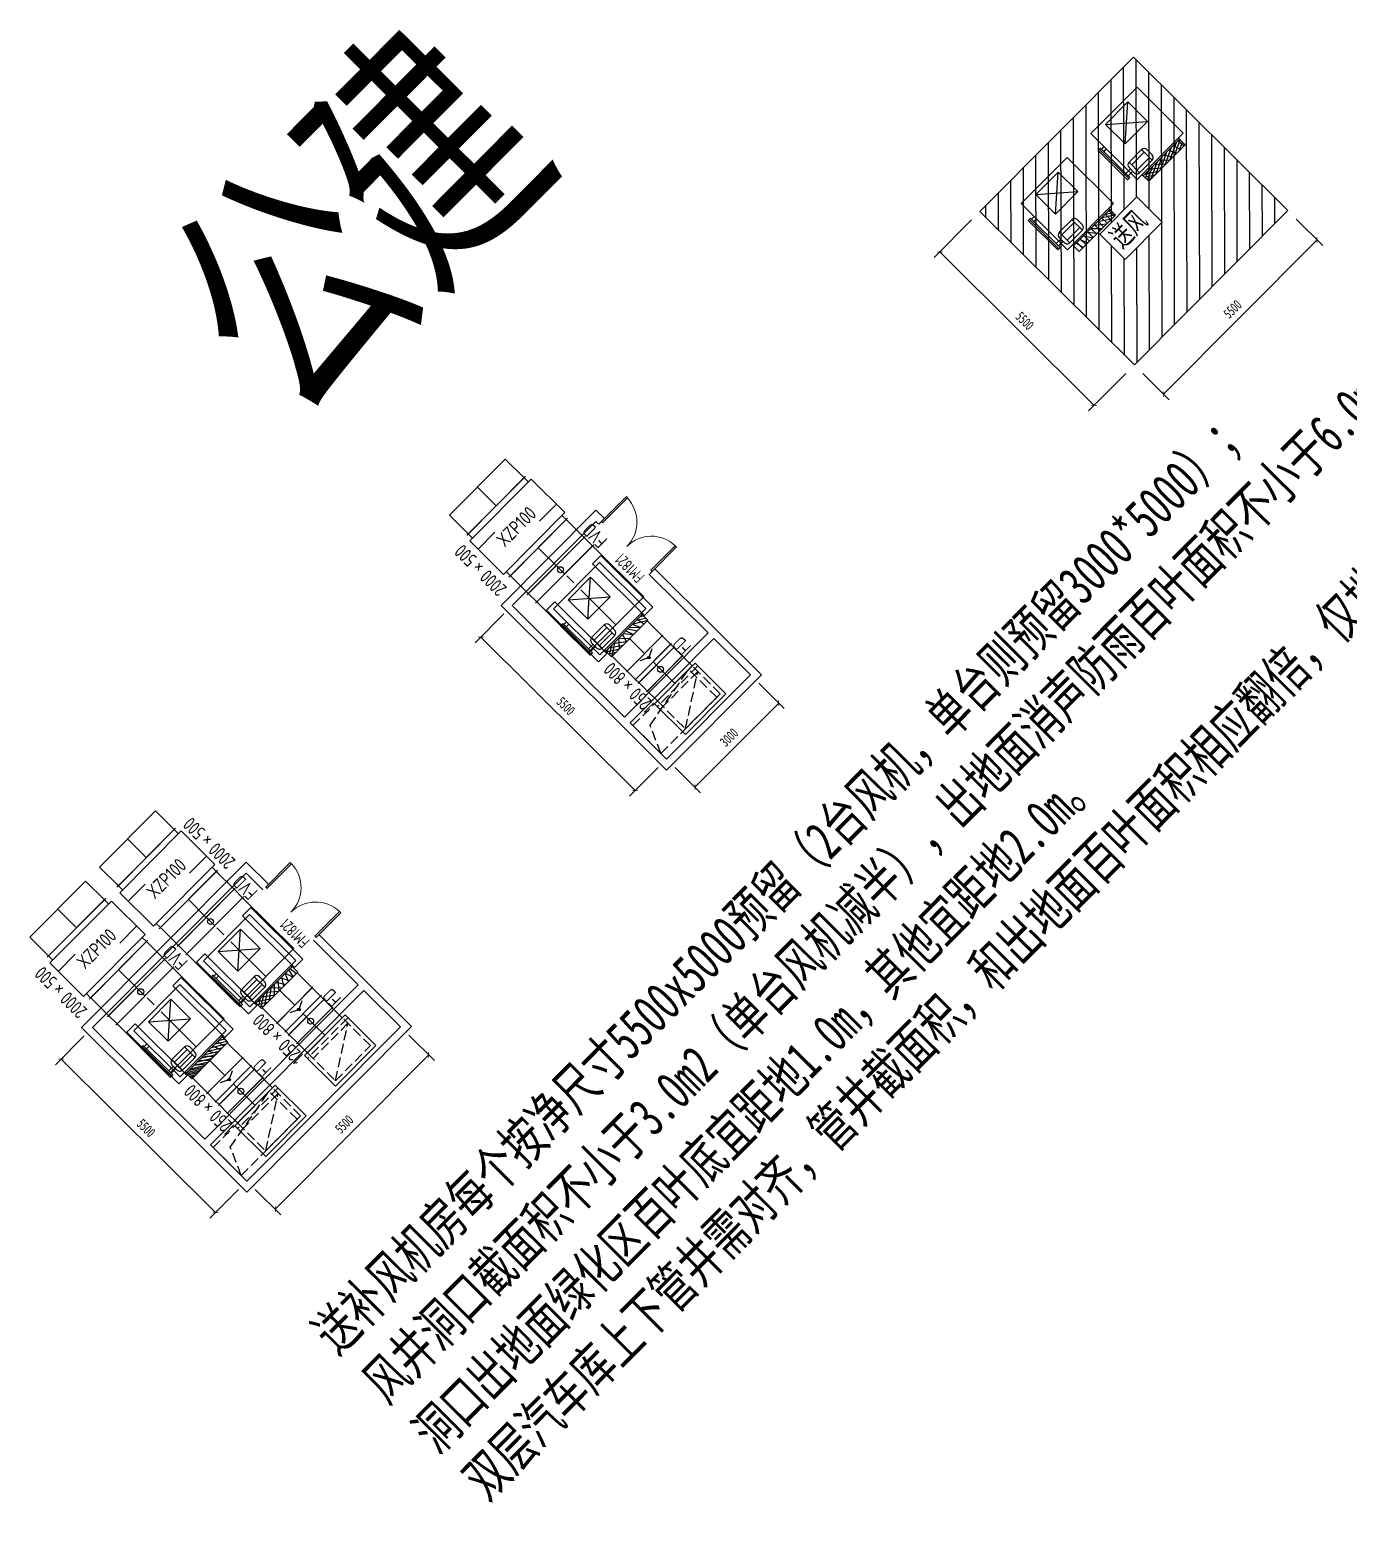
# Model space of a CAD drawing. Extents: x 517634312 to 520012312, y 3499191844 to 3500891844.
# Drawn here: x 518943987 to 518977299, y 3500022472 to 3500060108 of the extents above; entities that cross this region are included whole.
import ezdxf
from ezdxf.enums import TextEntityAlignment as Align

# ---------------------------------------------------------------- set-up
doc = ezdxf.new("R2010")
doc.units = 0
doc.header["$LTSCALE"] = 1000
doc.linetypes.add('CENTER', pattern=[2, 1.25, -0.25, 0.25, -0.25])
doc.linetypes.add('DASH', pattern=[0.35, 0.25, -0.1])
doc.layers.get('0').update_dxf_attribs({"linetype": 'CONTINUOUS'})
doc.layers.get('Defpoints').update_dxf_attribs({"color": 9, "linetype": 'CONTINUOUS'})
doc.layers.add('DEFPOINTS-DUAL', color=9, linetype='CENTER', plot=False)
doc.layers.add('H-CONA', color=7, linetype='CONTINUOUS', plot=False)
for name, color, linetype in [('H-BASE', 7, 'CONTINUOUS'), ('H-DAPP-DAPP', 131, 'CONTINUOUS'), ('H-DAPP-DDAMP', 131, 'CONTINUOUS'), ('H-DIMS', 7, 'CONTINUOUS'), ('H-DIMS-DUAL', 7, 'CONTINUOUS'), ('H-DUAL-FBOX', 131, 'CONTINUOUS'), ('H-DUCT-DUAL', 30, 'CONTINUOUS'), ('H-HOLE', 7, 'CONTINUOUS'), ('WALL', 50, 'CONTINUOUS'), ('WINDOW', 4, 'CONTINUOUS'), ('WINDOW_TEXT', 7, 'CONTINUOUS')]:
    doc.layers.add(name, color=color, linetype=linetype)
doc.styles.add('_TCH_WINDOW', font='Tssdeng.shx', dxfattribs={"width": 0.7, "height": 3.5, "bigfont": 'Tssdchn.shx'})
doc.styles.add('TH-STYLE1', font='', dxfattribs={"width": 0.7})
doc.styles.add('TH-STYLE3', font='tssdeng.shx', dxfattribs={"width": 0.8, "bigfont": 'tssdchn.shx'})
doc.styles.get('TH-STYLE1').set_extended_font_data('STFangsong')
doc.dimstyles.new('TH-DIM100', dxfattribs={"dimscale": 100, "dimtxt": 2.5, "dimasz": 1, "dimexe": 2, "dimexo": 3, "dimgap": 1.5, "dimtad": 1, "dimdec": 3, "dimdsep": 46, "dimtxsty": 'TH-STYLE1', "dimblk": 'ARCHTICK', "dimcen": 0, "dimclrd": 256, "dimclre": 256, "dimclrt": 256, "dimazin": 2, "dimtfac": 1, "dimtdec": 3, "dimtofl": 0, "dimtmove": 0, "dimatfit": 3, "dimfxl": 0, "dimtolj": 1, "dimtzin": 0, "dimlwd": -1, "dimlwe": -1, "dimarcsym": 0})

# ---------------------------------------------------------------- blocks, each defined once
blk = doc.blocks.new('*U15')
at = {"color": 7}
for p, q in [((1449.996043240834, -0.06207114721473772), (-0.00395676027983427, -0.06207114733115304)), ((-0.00395676027983427, -0.06207114733115304), (-0.003956760396249592, -1100.062071149879)), ((1449.996043240834, -1100.062071149879), (1449.996043240834, -0.06207114721473772)), ((-0.003956760396249592, -1100.062071149879), (1449.996043240834, -1100.062071149879))]:
    blk.add_line(p, q, dxfattribs=at)
at = {"color": 7, "linetype": 'DASH'}
for p, q in [((1449.996043240834, -100.0620711472729), (-0.00395676027983427, -100.0620711472729)), ((99.99604323972017, -1000.062071149879), (1349.996043240834, -200.0620711472729))]:
    blk.add_line(p, q, dxfattribs=at)
at = {"linetype": 'DASH'}
for p, q in [((99.99604323972017, -0.06207114733115304), (99.99604323972017, -1000.062071149879)), ((1349.996043240834, -200.0620711472729), (99.99604323972017, -200.0620711472729)), ((1349.996043240834, -1000.062071149879), (1349.996043240834, -0.06207114721473772)), ((99.99604323972017, -1000.062071149879), (1349.996043240834, -1000.062071149879))]:
    blk.add_line(p, q, dxfattribs=at)
blk = doc.blocks.new('HTFC-28-4')
h = blk.add_hatch()
h.set_pattern_fill('_USER', color=256, scale=100, angle=135, style=0, double=1, pattern_type=0)
h.set_pattern_definition([(135, (466156.2784159977, 506173.5274761417), (-70.71067811865476, -70.71067811865474), []), (225, (466156.2784159977, 506173.5274761417), (70.71067811865474, -70.71067811865477), [])])
h.paths.add_polyline_path([(98830.27841599775, 24756.02747614184), (98630.27841599775, 24756.02747614184), (98630.27841599775, 23456.02747614178), (98830.27841599775, 23456.02747614178)])
for p, q in [((98590.27841599775, 24931.02747614167), (96940.27841599798, 24931.02747614178)), ((96940.27841599798, 24931.02747614178), (96940.27841599798, 23281.02747614178)), ((98590.27841599775, 24931.02747614167), (98590.27841599798, 23281.02747614172)), ((97740.27841599775, 24506.02747614184), (97040.27841599798, 24506.02747614178)), ((97040.27841599798, 23706.02747614184), (97040.27841599798, 24506.02747614178)), ((97040.27841599798, 23706.02747614184), (97740.27841599798, 24506.02747614178)), ((97740.27841599798, 23706.02747614184), (97040.27841599798, 24506.02747614178)), ((97740.27841599798, 23706.02747614184), (97740.27841599775, 24506.02747614184)), ((98630.27841599775, 24756.02747614184), (98590.27841599775, 24756.02747614184)), ((98630.27841599775, 23456.02747614178), (98630.27841599775, 24756.02747614184)), ((98830.27841599775, 24756.02747614184), (98630.27841599775, 24756.02747614184)), ((98830.27841599775, 23456.02747614178), (98830.27841599775, 24756.02747614184)), ((98133.22373127122, 23896.25060558776), (98133.22373127122, 23445.28413207785)), ((98509.87373127136, 23896.25060558776), (98133.22373127122, 23896.25060558776)), ((98415.71123127127, 23990.41310558774), (98227.38623127132, 23990.41310558774)), ((98227.38623127132, 23896.25060558776), (98227.38623127132, 23445.28413207785)), ((98415.71123127127, 23896.25060558776), (98415.71123127127, 23445.28413207785)), ((98509.87373127136, 23896.25060558776), (98509.87373127136, 23445.28413207785)), ((97740.27841599798, 23706.02747614184), (97040.27841599798, 23706.02747614184)), ((98509.87373127136, 23445.28413207785), (98133.22373127122, 23445.28413207785)), ((98415.71123127127, 23351.12163207788), (98227.38623127132, 23351.12163207788)), ((98279.69873127132, 23351.12163207782), (98279.69873127132, 23187.42745031769)), ((98363.39873127127, 23351.12163207782), (98363.39873127127, 23187.42745031769)), ((98630.27841599775, 23456.02747614178), (98590.27841599775, 23456.02747614178)), ((98830.27841599775, 23456.02747614178), (98630.27841599775, 23456.02747614178)), ((98590.27841599798, 23281.02747614172), (96940.27841599798, 23281.02747614178)), ((98418.63014903641, 23187.42745031769), (97368.69991574949, 23187.42745031769)), ((97368.69991574949, 23103.72745031767), (97368.69991574949, 23187.42745031769)), ((98418.63014903641, 23145.57745031771), (97368.69991574949, 23145.57745031771)), ((98418.63014903641, 23103.72745031767), (97368.69991574949, 23103.72745031767)), ((97403.22477343027, 23281.02747614178), (97403.22477343027, 23187.42745031769)), ((97486.92477343022, 23281.02747614178), (97486.92477343022, 23187.42745031769)), ((98363.39873127127, 23281.02747614178), (98279.69873127132, 23281.02747614178)), ((98418.63014903641, 23103.72745031767), (98418.63014903641, 23187.42745031769))]:
    blk.add_line(p, q)
for centre, start, end in [((98227.38623127132, 23896.25060558776), 90, 180), ((98415.71123127127, 23896.25060558776), 0, 90), ((98227.38623127132, 23445.28413207785), 180, 270), ((98415.71123127127, 23445.28413207785), 270, 0)]:
    blk.add_arc(centre, 94.16250000000001, start, end)
blk = doc.blocks.new('00000593Cent')
at = {"lineweight": -2}
blk.add_line((-218.75, 0), (218.75, 0), dxfattribs=at)
at = {"color": 0, "linetype": 'ByBlock', "lineweight": -2}
blk.add_circle((0, 0), 125, dxfattribs=at)
blk = doc.blocks.new('00000593Body')
at = {"color": 0, "linetype": 'ByBlock', "lineweight": -2}
for p, q in [((250, 500), (-250, 500)), ((-250, -500), (-249.9999999999964, 500)), ((250, -500), (250.0000000000036, 500)), ((-250, -500), (250, -500))]:
    blk.add_line(p, q, dxfattribs=at)
blk = doc.blocks.new('00000599Cent')
for p, q in [((-200, 600), (-200, -600)), ((200, 600), (-200, 600)), ((100, 600), (100, 270)), ((200, -600), (200, 600)), ((-100, -600), (-100, -270)), ((-200, -600), (200, -600))]:
    blk.add_line(p, q)
blk = doc.blocks.new('00000599Body')
for p, q in [((-250, -525), (-250, 525)), ((250, 525), (250, -525)), ((-250, 500), (-200, 500)), ((200, 500), (250, 500)), ((-200, -500), (-250, -500)), ((250, -500), (200, -500))]:
    blk.add_line(p, q)
blk = doc.blocks.new('00000550Cent')
at = {"color": 0, "linetype": 'ByBlock', "lineweight": -2}
for p in [(175, 350), (175, -350)]:
    blk.add_line(p, (0, 0), dxfattribs=at)
for radius in [55.3955500890495, 37.51539900800275, 26.83071063336451]:
    blk.add_circle((0, 0), radius, dxfattribs=at)
blk = doc.blocks.new('00000550Body')
at = {"color": 0, "linetype": 'ByBlock', "lineweight": -2}
for p, q in [((-250, -500), (-250, 500)), ((250, 500), (-250, 500)), ((250, -500), (250, 500)), ((-250, -500), (250, -500))]:
    blk.add_line(p, q, dxfattribs=at)
blk = doc.blocks.new('_ArchTick')
at = {"color": 0, "linetype": 'ByBlock', "const_width": 0.15}
blk.add_lwpolyline([(-0.5, -0.5), (0.5, 0.5)], dxfattribs=at)
blk = doc.blocks.new('*D18')
at = {"layer": 'Defpoints', "color": 0, "transparency": 16777216}
for p in [(518967995.5843248, 3500055515.719836), (518971895.3335389, 3500051637.323768), (518970880.2514401, 3500050616.653114)]:
    blk.add_point(p, dxfattribs=at)
at = {"layer": 'H-CONA', "transparency": 16777216}
for p, q in [((518967784.0354333, 3500055303.006258), (518966839.4699094, 3500054353.24041)), ((518966980.5025039, 3500054495.049462), (518970880.25144, 3500050616.653114)), ((518971683.7846475, 3500051424.610189), (518970739.2188456, 3500050474.844062))]:
    blk.add_line(p, q, dxfattribs=at)
at = {"layer": 'H-CONA', "transparency": 16777216, "xscale": 100, "yscale": 100, "zscale": 100}
for p, rotation in [((518966980.5025039, 3500054495.049462), 135.1572881541092), ((518970880.25144, 3500050616.653114), 315.1572881541092)]:
    blk.add_blockref('_ArchTick', p, dxfattribs=dict(at, rotation=rotation))
at = {"layer": 'H-CONA', "transparency": 16777216, "insert": (518969126.4336467, 3500052752.987357), "char_height": 250, "attachment_point": 5, "rotation": 315.1572881541092, "style": 'TH-STYLE1'}
blk.add_mtext('\\A1;5500', dxfattribs=at)
blk = doc.blocks.new('*D19')
at = {"layer": 'Defpoints', "color": 0, "transparency": 16777216}
for p in [(518975773.7296079, 3500055537.072982), (518976512.9093851, 3500054801.940676), (518971895.3335389, 3500051637.323768)]:
    blk.add_point(p, dxfattribs=at)
at = {"layer": 'H-CONA', "transparency": 16777216}
for p, q in [((518975986.443213, 3500055325.524117), (518976654.7184556, 3500054660.9081)), ((518972634.51353, 3500050902.191251), (518976512.9093854, 3500054801.940677)), ((518972108.0471444, 3500051425.774903), (518972776.3226001, 3500050761.158674))]:
    blk.add_line(p, q, dxfattribs=at)
at = {"layer": 'H-CONA', "transparency": 16777216, "xscale": 100, "yscale": 100, "zscale": 100}
for p, rotation in [((518976512.9093854, 3500054801.940677), 45.1572953919617), ((518972634.51353, 3500050902.191251), 225.1572953919617)]:
    blk.add_blockref('_ArchTick', p, dxfattribs=dict(at, rotation=rotation))
at = {"layer": 'H-CONA', "transparency": 16777216, "insert": (518974376.5753638, 3500053048.122613), "char_height": 250, "attachment_point": 5, "rotation": 45.1572953919617, "style": 'TH-STYLE1'}
blk.add_mtext('\\A1;5500', dxfattribs=at)
blk = doc.blocks.new('*D21')
at = {"transparency": 16777216}
for p, q in [((518953563.7494471, 3500034705.768492), (518954208.9138188, 3500034064.136799)), ((518950188.7088935, 3500030305.419949), (518954067.104749, 3500034205.169375)), ((518949685.3533785, 3500030806.019278), (518950330.5179634, 3500030164.387372))]:
    blk.add_line(p, q, dxfattribs=at)
at = {"layer": 'Defpoints', "color": 0, "transparency": 16777216}
for p in [(518953351.0358419, 3500034917.317357), (518954067.104749, 3500034205.169375), (518949472.6397736, 3500031017.568142)]:
    blk.add_point(p, dxfattribs=at)
at = {"transparency": 16777216, "xscale": 100, "yscale": 100, "zscale": 100}
for p, rotation in [((518954067.104749, 3500034205.169375), 45.15729539196171), ((518950188.7088935, 3500030305.419949), 225.1572953919617)]:
    blk.add_blockref('_ArchTick', p, dxfattribs=dict(at, rotation=rotation))
at = {"transparency": 16777216, "insert": (518951930.7707276, 3500032451.351313), "char_height": 250, "attachment_point": 5, "rotation": 45.15729539196171, "style": 'TH-STYLE1'}
blk.add_mtext('\\A1;5500', dxfattribs=at)
blk = doc.blocks.new('*D22')
at = {"transparency": 16777216}
for p, q in [((518945361.3416672, 3500034683.250633), (518944639.233551, 3500033957.166936)), ((518948680.0150821, 3500030220.57964), (518944780.2661455, 3500034098.975988)), ((518949261.0908818, 3500030804.854565), (518948538.9824877, 3500030078.770588))]:
    blk.add_line(p, q, dxfattribs=at)
at = {"layer": 'Defpoints', "color": 0, "transparency": 16777216}
for p in [(518945572.890559, 3500034895.964211), (518944780.2661455, 3500034098.975988), (518949472.6397736, 3500031017.568143)]:
    blk.add_point(p, dxfattribs=at)
at = {"transparency": 16777216, "xscale": 100, "yscale": 100, "zscale": 100}
for p, rotation in [((518944780.2661455, 3500034098.975988), 135.1572881541092), ((518948680.0150821, 3500030220.57964), 315.1572881541092)]:
    blk.add_blockref('_ArchTick', p, dxfattribs=dict(at, rotation=rotation))
at = {"transparency": 16777216, "insert": (518946926.1972885, 3500032356.913883), "char_height": 250, "attachment_point": 5, "rotation": 315.1572881541092, "style": 'TH-STYLE1'}
blk.add_mtext('\\A1;5500', dxfattribs=at)
blk = doc.blocks.new('*D23')
at = {"transparency": 16777216}
for p, q in [((518962405.5295451, 3500043596.228461), (518963050.6939173, 3500042954.596768)), ((518960793.3961985, 3500040968.493294), (518962908.8848472, 3500043095.629345)), ((518960290.0407803, 3500041469.092526), (518960935.2052686, 3500040827.460717))]:
    blk.add_line(p, q, dxfattribs=at)
at = {"layer": 'Defpoints', "color": 0, "transparency": 16777216}
for p in [(518962192.8159399, 3500043807.777326), (518962908.8848472, 3500043095.629345), (518960077.3271751, 3500041680.641391)]:
    blk.add_point(p, dxfattribs=at)
at = {"transparency": 16777216, "xscale": 100, "yscale": 100, "zscale": 100}
for p, rotation in [((518962908.8848472, 3500043095.629345), 45.15729539196171), ((518960793.3961985, 3500040968.493294), 225.1572953919617)]:
    blk.add_blockref('_ArchTick', p, dxfattribs=dict(at, rotation=rotation))
at = {"transparency": 16777216, "insert": (518961654.0044296, 3500042228.11797), "char_height": 250, "attachment_point": 5, "rotation": 45.15729539196171, "style": 'TH-STYLE1'}
blk.add_mtext('\\A1;3000', dxfattribs=at)
blk = doc.blocks.new('*D24')
at = {"transparency": 16777216}
for p, q in [((518955966.0290694, 3500045346.323882), (518955243.9209528, 3500044620.240185)), ((518959284.7024834, 3500040883.652889), (518955384.9535472, 3500044762.049237)), ((518959865.7782836, 3500041467.927814), (518959143.669889, 3500040741.843837))]:
    blk.add_line(p, q, dxfattribs=at)
at = {"layer": 'Defpoints', "color": 0, "transparency": 16777216}
for p in [(518956177.577961, 3500045559.03746), (518955384.9535472, 3500044762.049237), (518960077.3271754, 3500041680.641392)]:
    blk.add_point(p, dxfattribs=at)
at = {"transparency": 16777216, "xscale": 100, "yscale": 100, "zscale": 100}
for p, rotation in [((518955384.9535472, 3500044762.049237), 135.1572881541092), ((518959284.7024834, 3500040883.652889), 315.1572881541092)]:
    blk.add_blockref('_ArchTick', p, dxfattribs=dict(at, rotation=rotation))
at = {"transparency": 16777216, "insert": (518957530.8846903, 3500043019.987132), "char_height": 250, "attachment_point": 5, "rotation": 315.1572881541092, "style": 'TH-STYLE1'}
blk.add_mtext('\\A1;5500', dxfattribs=at)
blk = doc.blocks.new('$DorLib2D$00000002')
for p, q in [((-0.5, -5.684341886080802e-17), (-0.5000000000000007, 0.4875)), ((-0.4750000000000007, 0.4875), (-0.5000000000000007, 0.4875)), ((-0.475, -2.842170943040401e-17), (-0.4750000000000007, 0.4875)), ((0.475, -2.842170943040401e-17), (0.4750000000000007, 0.4875)), ((0.4750000000000007, 0.4875), (0.5000000000000007, 0.4875)), ((0.5, -5.684341886080802e-17), (0.5000000000000007, 0.4875)), ((-0.5, -5.684341886080802e-17), (-0.475, -2.842170943040401e-17)), ((0.5, -5.684341886080802e-17), (0.475, -2.842170943040401e-17))]:
    blk.add_line(p, q)
at = {"lineweight": 13}
for centre, start, end in [((-0.4875, -4.263256414560601e-17), 0, 88.53071641864632), ((0.4875, -4.263256414560601e-17), 91.4692835813537, 180)]:
    blk.add_arc(centre, 0.4875, start, end, dxfattribs=at)

msp = doc.modelspace()

# ---------------------------------------------------------------- hatches: boundary and pattern name
at = {"layer": 'H-CONA'}
h = msp.add_hatch(dxfattribs=at)
h.set_pattern_fill('ANSI31', color=3, scale=100, angle=42.99223178691373)
h.set_pattern_definition([(90.15729226306227, (513985439.0557102, 3497452728.773761), (-317.4988035820553, -0.8716214565465634), [])])
h.paths.add_polyline_path([(518971019.4630723, 3500054943.322513), (518971955.5668507, 3500055884.580164), (518972600.089039, 3500055243.587069), (518971663.9852607, 3500054302.329418)], flags=16)
h.paths.add_polyline_path([(518967995.5843246, 3500055515.719836), (518971873.9803931, 3500059415.46905), (518975773.7296076, 3500055537.072982), (518971895.3335391, 3500051637.323767)])

# ---------------------------------------------------------------- linework, layer by layer
at = {"layer": 'DEFPOINTS-DUAL'}
for p, q in [((518955771.0996521, 3500048078.810741), (518955296.7713744, 3500048550.541826)), ((518957288.0973442, 3500046570.119397), (518956834.9512378, 3500047020.784294)), ((518958794.0438088, 3500045072.418769), (518957501.0945559, 3500046358.288455)), ((518959141.3342025, 3500044727.02997), (518959522.3695804, 3500044348.080958)), ((518959735.366792, 3500044136.250016), (518959818.3513115, 3500044053.71988)), ((518960031.3485231, 3500043841.888938), (518960284.2171836, 3500043590.404865)), ((518946929.319554, 3500039188.350772), (518946454.9912763, 3500039660.081856)), ((518945166.4122502, 3500037415.737493), (518944692.0839725, 3500037887.468577)), ((518948446.3172461, 3500037679.659427), (518947993.1711397, 3500038130.324324)), ((518949952.2637107, 3500036181.958799), (518948659.3144578, 3500037467.828485)), ((518946683.4099423, 3500035907.046148), (518946230.2638359, 3500036357.711045)), ((518948189.3564068, 3500034409.34552), (518946896.407154, 3500035695.215206)), ((518950299.5541044, 3500035836.570001), (518950680.5894823, 3500035457.620988)), ((518950893.5866939, 3500035245.790047), (518950976.5712134, 3500035163.259911)), ((518951189.5684251, 3500034951.428969), (518951442.4370856, 3500034699.944895)), ((518948536.6468005, 3500034063.956721), (518948917.6821784, 3500033685.007709)), ((518949130.6793901, 3500033473.176767), (518949213.6639096, 3500033390.646631)), ((518949426.6611212, 3500033178.81569), (518949679.5297817, 3500032927.331616))]:
    msp.add_line(p, q, dxfattribs=at)
at = {"layer": 'H-BASE', "ltscale": 25, "elevation": 3000.000000000443}
for points in [[(518959518.0528309, 3500045304.358364), (518959729.6017073, 3500045517.071958), (518958417.8678806, 3500046821.623363), (518958206.3190042, 3500046608.909769)], [(518958354.5340103, 3500044134.4336), (518958566.0828868, 3500044347.147193), (518957254.3490601, 3500045651.698598), (518957042.8001836, 3500045438.985005)], [(518950676.2727328, 3500036413.898395), (518950887.8216092, 3500036626.611989), (518949576.0877825, 3500037931.163393), (518949364.538906, 3500037718.4498)], [(518949512.7539122, 3500035243.97363), (518949724.3027887, 3500035456.687224), (518948412.568962, 3500036761.238629), (518948201.0200855, 3500036548.525035)], [(518948913.3654289, 3500034641.285116), (518949124.9143054, 3500034853.998709), (518947813.1804787, 3500036158.550114), (518947601.6316022, 3500035945.83652)], [(518947749.8466084, 3500033471.360351), (518947961.3954849, 3500033684.073945), (518946649.6616581, 3500034988.62535), (518946438.1127817, 3500034775.911756)]]:
    msp.add_lwpolyline(points, close=True, dxfattribs=at)
at = {"layer": 'H-CONA', "color": 3}
for points, elevation in [([(518967995.5843246, 3500055515.719836), (518971873.9803931, 3500059415.46905), (518975773.7296076, 3500055537.072982), (518971895.3335391, 3500051637.323767)], 4.431528e-10), ([(518971019.4630723, 3500054943.322513), (518971955.5668507, 3500055884.580164), (518972600.089039, 3500055243.587069), (518971663.9852607, 3500054302.329418)], 8.863056e-10)]:
    msp.add_lwpolyline(points, close=True, dxfattribs=dict(at, elevation=elevation))
at = {"layer": 'H-DAPP-DAPP'}
for p, q in [((518956504.539995, 3500048816.147349), (518955037.8011183, 3500047341.333101)), ((518957568.2497717, 3500047758.261934), (518956101.5108949, 3500046283.447686)), ((518958021.5376872, 3500047307.456005), (518956554.7988104, 3500045832.641756)), ((518958234.3930898, 3500047095.766096), (518956767.654213, 3500045620.951847)), ((518959060.5587713, 3500043883.585763), (518959984.3221985, 3500044812.435121)), ((518959273.4141739, 3500043671.895854), (518960197.1776011, 3500044600.745212)), ((518959356.5405024, 3500043589.224685), (518960280.3039296, 3500044518.074043)), ((518959569.395905, 3500043377.534776), (518960493.1593322, 3500044306.384134)), ((518947662.7598969, 3500039925.687379), (518946196.0210202, 3500038450.873131)), ((518948726.4696736, 3500038867.801965), (518947259.7307968, 3500037392.987716)), ((518949179.7575891, 3500038416.996035), (518947713.0187123, 3500036942.181787)), ((518945899.8525931, 3500038153.0741), (518944433.1137163, 3500036678.259852)), ((518949392.6129917, 3500038205.306126), (518947925.8741149, 3500036730.491878)), ((518946963.5623698, 3500037095.188685), (518945496.8234929, 3500035620.374437)), ((518947416.8502852, 3500036644.382756), (518945950.1114084, 3500035169.568508)), ((518947629.7056878, 3500036432.692847), (518946162.966811, 3500034957.878599)), ((518950218.7786732, 3500034993.125793), (518951142.5421004, 3500035921.975152)), ((518950431.6340758, 3500034781.435884), (518951355.397503, 3500035710.285242)), ((518950514.7604043, 3500034698.764715), (518951438.5238315, 3500035627.614073)), ((518950727.6158069, 3500034487.074806), (518951651.3792341, 3500035415.924164)), ((518948455.8713694, 3500033220.512514), (518949379.6347966, 3500034149.361872)), ((518948668.726772, 3500033008.822605), (518949592.4901991, 3500033937.671963)), ((518948751.8531005, 3500032926.151436), (518949675.6165277, 3500033855.000794)), ((518948964.7085031, 3500032714.461527), (518949888.4719303, 3500033643.310885))]:
    msp.add_line(p, q, dxfattribs=at)
at = {"layer": 'H-DUCT-DUAL'}
for p, q in [((518956001.934296, 3500049259.587138), (518954591.6084529, 3500047841.496514)), ((518956476.2625737, 3500048787.856053), (518956001.934296, 3500049259.587138)), ((518955065.9367306, 3500047369.765429), (518956476.2625737, 3500048787.856053)), ((518954591.6084529, 3500047841.496514), (518955065.9367306, 3500047369.765429)), ((518957540.1141593, 3500047729.829606), (518956129.7883163, 3500046311.738982)), ((518957993.2602658, 3500047279.164709), (518957540.1141593, 3500047729.829606)), ((518956582.9344227, 3500045861.074085), (518957993.2602658, 3500047279.164709)), ((518958206.2574774, 3500047067.333767), (518956795.9316344, 3500045649.243144)), ((518959499.2067303, 3500045781.46408), (518958206.2574774, 3500047067.333767)), ((518956129.7883163, 3500046311.738982), (518956582.9344227, 3500045861.074085)), ((518958088.8808872, 3500044363.373457), (518959499.2067303, 3500045781.46408)), ((518956795.9316344, 3500045649.243144), (518958088.8808872, 3500044363.373457)), ((518959582.0610284, 3500045170.18329), (518958700.6073765, 3500044283.87665)), ((518959963.0964063, 3500044791.234278), (518959582.0610284, 3500045170.18329)), ((518959081.6427544, 3500043904.927638), (518959963.0964063, 3500044791.234278)), ((518958700.6073765, 3500044283.87665), (518959081.6427544, 3500043904.927638)), ((518960176.093618, 3500044579.403336), (518959294.6399661, 3500043693.096696)), ((518959377.6244855, 3500043610.56656), (518960259.0781375, 3500044496.8732)), ((518960472.0753491, 3500044285.042258), (518959590.6216972, 3500043398.735619)), ((518960259.0781375, 3500044496.8732), (518960176.093618, 3500044579.403336)), ((518960724.9440096, 3500044033.558185), (518960472.0753491, 3500044285.042258)), ((518959843.4903577, 3500043147.251545), (518960724.9440096, 3500044033.558185)), ((518959294.6399661, 3500043693.096696), (518959377.6244855, 3500043610.56656)), ((518959590.6216972, 3500043398.735619), (518959843.4903577, 3500043147.251545)), ((518947160.1541979, 3500040369.127168), (518945749.8283548, 3500038951.036545)), ((518947634.4824756, 3500039897.396083), (518947160.1541979, 3500040369.127168)), ((518946224.1566325, 3500038479.30546), (518947634.4824756, 3500039897.396083)), ((518945397.2468941, 3500038596.513889), (518943986.921051, 3500037178.423265)), ((518945871.5751717, 3500038124.782804), (518945397.2468941, 3500038596.513889)), ((518945749.8283548, 3500038951.036545), (518946224.1566325, 3500038479.30546)), ((518948698.3340613, 3500038839.369636), (518947288.0082182, 3500037421.279013)), ((518949151.4801677, 3500038388.704739), (518948698.3340613, 3500038839.369636)), ((518947741.1543246, 3500036970.614116), (518949151.4801677, 3500038388.704739)), ((518944461.2493286, 3500036706.692181), (518945871.5751717, 3500038124.782804)), ((518949364.4773793, 3500038176.873797), (518947954.1515363, 3500036758.783174)), ((518950657.4266322, 3500036891.004111), (518949364.4773793, 3500038176.873797)), ((518943986.921051, 3500037178.423265), (518944461.2493286, 3500036706.692181)), ((518947288.0082182, 3500037421.279013), (518947741.1543246, 3500036970.614116)), ((518946935.4267575, 3500037066.756357), (518945525.1009144, 3500035648.665733)), ((518947388.5728639, 3500036616.09146), (518946935.4267575, 3500037066.756357)), ((518947954.1515363, 3500036758.783174), (518949247.1007891, 3500035472.913487)), ((518949247.1007891, 3500035472.913487), (518950657.4266322, 3500036891.004111)), ((518945978.2470208, 3500035198.000836), (518947388.5728639, 3500036616.09146)), ((518947601.5700755, 3500036404.260518), (518946191.2442324, 3500034986.169895)), ((518948894.5193284, 3500035118.390832), (518947601.5700755, 3500036404.260518)), ((518950740.2809303, 3500036279.72332), (518949858.8272784, 3500035393.416681)), ((518951121.3163083, 3500035900.774308), (518950740.2809303, 3500036279.72332)), ((518945525.1009144, 3500035648.665733), (518945978.2470208, 3500035198.000836)), ((518950239.8626564, 3500035014.467669), (518951121.3163083, 3500035900.774308)), ((518951334.3135199, 3500035688.943367), (518950452.859868, 3500034802.636727)), ((518950535.8443874, 3500034720.106591), (518951417.2980394, 3500035606.41323)), ((518951417.2980394, 3500035606.41323), (518951334.3135199, 3500035688.943367)), ((518949858.8272784, 3500035393.416681), (518950239.8626564, 3500035014.467669)), ((518951630.295251, 3500035394.582289), (518950748.8415991, 3500034508.275649)), ((518951883.1639115, 3500035143.098215), (518951630.295251, 3500035394.582289)), ((518946191.2442324, 3500034986.169895), (518947484.1934853, 3500033700.300209)), ((518947484.1934853, 3500033700.300209), (518948894.5193284, 3500035118.390832)), ((518951001.7102596, 3500034256.791575), (518951883.1639115, 3500035143.098215)), ((518948977.3736265, 3500034507.110041), (518948095.9199746, 3500033620.803401)), ((518949358.4090044, 3500034128.161029), (518948977.3736265, 3500034507.110041)), ((518950452.859868, 3500034802.636727), (518950535.8443874, 3500034720.106591)), ((518950748.8415991, 3500034508.275649), (518951001.7102596, 3500034256.791575)), ((518948476.9553525, 3500033241.854389), (518949358.4090044, 3500034128.161029)), ((518949571.406216, 3500033916.330087), (518948689.9525641, 3500033030.023448)), ((518948772.9370836, 3500032947.493311), (518949654.3907355, 3500033833.799951)), ((518949654.3907355, 3500033833.799951), (518949571.406216, 3500033916.330087)), ((518948095.9199746, 3500033620.803401), (518948476.9553525, 3500033241.854389)), ((518949867.3879471, 3500033621.969009), (518948985.9342952, 3500032735.66237)), ((518949238.8029557, 3500032484.178296), (518950120.2566077, 3500033370.484936)), ((518950120.2566077, 3500033370.484936), (518949867.3879471, 3500033621.969009)), ((518948689.9525641, 3500033030.023448), (518948772.9370836, 3500032947.493311)), ((518948985.9342952, 3500032735.66237), (518949238.8029557, 3500032484.178296))]:
    msp.add_line(p, q, dxfattribs=at)
at = {"layer": 'H-HOLE', "linetype": 'DASH', "elevation": 4.431528e-10}
for points in [[(518959935.5181131, 3500041821.673975), (518961345.8439562, 3500043239.764599), (518960636.7986444, 3500043944.927521), (518959226.4728013, 3500042526.836897)], [(518949330.8307111, 3500031158.600727), (518950741.1565542, 3500032576.69135), (518950032.1112425, 3500033281.854272), (518948621.7853994, 3500031863.763649)], [(518949330.8307111, 3500031158.600727), (518950741.1565542, 3500032576.69135), (518950032.1112424, 3500033281.854272), (518948621.7853993, 3500031863.763649)]]:
    msp.add_lwpolyline(points, close=True, dxfattribs=at)
for points in [[(518959935.5181131, 3500041821.673975), (518959658.4093252, 3500042536.499011), (518960636.7986444, 3500043944.927521)], [(518949330.8307111, 3500031158.600727), (518949053.7219233, 3500031873.425762), (518950032.1112425, 3500033281.854272)]]:
    msp.add_lwpolyline(points, dxfattribs=at)
at = {"layer": 'WALL'}
for p, q in [((518958292.2902474, 3500047969.015042), (518955894.7363142, 3500045558.260982)), ((518958293.0667254, 3500047686.173395), (518956177.5779608, 3500045559.03746)), ((518958505.0038409, 3500047757.466165), (518958292.2902474, 3500047969.015042)), ((518958293.0667254, 3500047686.173395), (518958363.9712566, 3500047615.657103)), ((518958363.9712566, 3500047615.657103), (518958505.0038409, 3500047757.466165)), ((518959781.2854021, 3500046488.172906), (518959640.2528177, 3500046346.363844)), ((518961341.1850879, 3500044936.814479), (518959781.2854021, 3500046488.172906)), ((518959640.2528177, 3500046346.363844), (518961129.2479724, 3500044865.521709)), ((518955894.7363142, 3500045558.260982), (518958943.6311546, 3500042526.060419)), ((518956177.5779608, 3500045559.03746), (518959013.7592077, 3500042738.385774)), ((518961129.2479724, 3500044865.521709), (518959013.7592077, 3500042738.385774)), ((518961271.0570347, 3500044724.489125), (518959155.5682701, 3500042597.353189)), ((518961271.0570347, 3500044724.489125), (518962192.81594, 3500043807.777327)), ((518961341.1850879, 3500044936.814479), (518962475.6575866, 3500043808.553804)), ((518962192.81594, 3500043807.777327), (518960077.3271753, 3500041680.641391)), ((518962475.6575866, 3500043808.553804), (518960078.1036534, 3500041397.799745)), ((518958943.6311546, 3500042526.060419), (518960078.1036534, 3500041397.799745)), ((518959155.5682701, 3500042597.353189), (518960077.3271753, 3500041680.641391)), ((518949450.5101493, 3500039078.555072), (518945290.0489122, 3500034895.187733)), ((518950017.7463987, 3500038514.424735), (518949450.5101493, 3500039078.555072)), ((518949451.2866274, 3500038795.713426), (518945572.8905589, 3500034895.964211)), ((518949451.2866274, 3500038795.713426), (518949876.7138144, 3500038372.615673)), ((518951152.9953755, 3500037103.322414), (518952287.4678743, 3500035975.061739)), ((518952499.4049898, 3500036046.35451), (518951294.0279598, 3500037245.131476)), ((518952287.4678743, 3500035975.061739), (518948409.0718058, 3500032075.312525)), ((518952499.4049898, 3500036046.35451), (518953633.8774886, 3500034918.093835)), ((518952429.2769367, 3500035834.029155), (518948550.8808681, 3500031934.279941)), ((518952429.2769367, 3500035834.029155), (518953351.0358419, 3500034917.317357)), ((518945290.0489122, 3500034895.187733), (518948338.9437527, 3500031862.98717)), ((518945572.8905589, 3500034895.964211), (518948409.0718058, 3500032075.312525)), ((518953351.0358419, 3500034917.317357), (518949472.6397734, 3500031017.568142)), ((518953633.8774886, 3500034918.093835), (518949473.4162514, 3500030734.726496)), ((518948338.9437527, 3500031862.98717), (518949473.4162514, 3500030734.726496)), ((518948550.8808681, 3500031934.279941), (518949472.6397734, 3500031017.568142))]:
    msp.add_line(p, q, dxfattribs=at)

# ---------------------------------------------------------------- block references
at = {"layer": 'H-DAPP-DAPP'}
for name, p, xscale, yscale, rotation in [('00000599Body', (518956303.025445, 3500047549.797517, 3000.000000000443), 3, 2, 135.1572922630623), ('00000550Body', (518959628.8681862, 3500044242.165487, 3000.000000000443), 0.6000000000000001, 1.25, 135.1572922630623), ('00000593Body', (518959924.8499173, 3500043947.804409, 3000.000000000443), 0.6000000000000001, 1.25, 315.1572922630622), ('00000550Cent', (518959628.8681862, 3500044242.165487, 3000.000000000443), 0.6000000000000001, 0.6000000000000001, 135.1572922630623), ('00000593Cent', (518959924.8499173, 3500043947.804409, 3000.000000000443), 0.6000000000000001, 0.6000000000000001, 315.1572922630622), ('00000599Body', (518947461.2453469, 3500038659.337548, 3000.000000000443), 3, 2, 135.1572922630623), ('00000599Body', (518945698.338043, 3500036886.724268, 3000.000000000443), 3, 2, 135.1572922630623), ('00000550Body', (518950787.0880881, 3500035351.705518, 3000.000000000443), 0.6000000000000001, 1.25, 135.1572922630623), ('00000593Body', (518951083.0698192, 3500035057.34444, 3000.000000000443), 0.6000000000000001, 1.25, 315.1572922630622), ('00000550Cent', (518950787.0880881, 3500035351.705518, 3000.000000000443), 0.6000000000000001, 0.6000000000000001, 135.1572922630623), ('00000593Cent', (518951083.0698192, 3500035057.34444, 3000.000000000443), 0.6000000000000001, 0.6000000000000001, 315.1572922630622), ('00000550Body', (518949024.1807843, 3500033579.092238, 3000.000000000443), 0.6000000000000001, 1.25, 135.1572922630623), ('00000593Body', (518949320.1625154, 3500033284.731161, 3000.000000000443), 0.6000000000000001, 1.25, 315.1572922630622), ('00000550Cent', (518949024.1807843, 3500033579.092238, 3000.000000000443), 0.6000000000000001, 0.6000000000000001, 135.1572922630623), ('00000593Cent', (518949320.1625154, 3500033284.731161, 3000.000000000443), 0.6000000000000001, 0.6000000000000001, 315.1572922630622)]:
    msp.add_blockref(name, p, dxfattribs=dict(at, xscale=xscale, yscale=yscale, rotation=rotation))
at = {"layer": 'H-DAPP-DAPP', "xscale": 3, "yscale": 1.833333333333333, "zscale": -1, "rotation": 135.1572922630623}
for p in [(518956303.025445, 3500047549.797517, 3000.000000000443), (518947461.2453469, 3500038659.337548, 3000.000000000443), (518945698.338043, 3500036886.724268, 3000.000000000443)]:
    msp.add_blockref('00000599Cent', p, dxfattribs=at)
at = {"layer": 'H-DAPP-DDAMP', "xscale": 0.6000000000000001, "rotation": 315.1572922630622}
for name, p, yscale in [('00000593Body', (518957394.5959501, 3500046464.203926, 3000.000000000443), 2), ('00000593Cent', (518957394.5959501, 3500046464.203926, 3000.000000000443), 0.6000000000000001), ('00000593Body', (518948552.815852, 3500037573.743957, 3000.000000000443), 2), ('00000593Cent', (518948552.815852, 3500037573.743957, 3000.000000000443), 0.6000000000000001), ('00000593Body', (518946789.9085481, 3500035801.130677, 3000.000000000443), 2), ('00000593Cent', (518946789.9085481, 3500035801.130677, 3000.000000000443), 0.6000000000000001)]:
    msp.add_blockref(name, p, dxfattribs=dict(at, yscale=yscale))
at = {"layer": 'H-DUAL-FBOX', "rotation": 315.1572922630622}
for p in [(518885647.6490624, 3500109338.34937, 3000.000000000443), (518883884.7417585, 3500107565.736091, 3000.000000000443), (518872067.5118729, 3500097326.212068, 3000.000000000443), (518863225.7317748, 3500088435.752099, 3000.000000000443), (518861462.8244709, 3500086663.138819, 3000.000000000443)]:
    msp.add_blockref('HTFC-28-4', p, dxfattribs=at)
at = {"layer": 'H-DUCT-DUAL', "rotation": 45.15729226306229}
for p in [(518959772.9328445, 3500043076.393589), (518950931.1527464, 3500034185.93362), (518949168.2454425, 3500032413.320341)]:
    msp.add_blockref('*U15', p, dxfattribs=at)
at = {"layer": 'WINDOW'}
ref = msp.add_blockref('$DorLib2D$00000002', (518959072.6283293, 3500047051.915005), dxfattribs=dict(at, xscale=1800, yscale=1800, zscale=1800, rotation=315.1572922630622))
ref.add_attrib('A', 'FM1821', (518959546.5427202, 3500046316.743559), dxfattribs={"layer": 'WINDOW_TEXT', "height": 297.5, "rotation": 135.1572881541092, "style": '_TCH_WINDOW', "width": 0.7058823529411765})
ref = msp.add_blockref('$DorLib2D$00000002', (518950585.3708871, 3500037808.873574), dxfattribs=dict(at, xscale=1800, yscale=1800, zscale=1800, rotation=315.1572922630622))
ref.add_attrib('A', 'FM1821', (518951079.2586533, 3500037093.78547), dxfattribs={"layer": 'WINDOW_TEXT', "height": 297.5, "rotation": 135.1572881541092, "style": '_TCH_WINDOW', "width": 0.7058823529411765})

# ---------------------------------------------------------------- texts
at = {"layer": 'H-CONA', "style": 'TH-STYLE1', "width": 0.7}
for s, p in [('风井洞口截面积不小于3.0m2（单台风机减半），出地面消声防雨百叶面积不小于6.0m2（单台风机减半）；', (518953017.5916258, 3500025345.517201)), ('双层汽车库上下管井需对齐，管井截面积，和出地面百叶面积相应翻倍，仅地下二层有的机房管井单独出地面', (518955544.0789473, 3500022904.634069)), ('送补风机房每个按净尺寸5500x5000预留（2台风机，单台则预留3000*5000）；', (518951755.3115758, 3500026591.780726)), ('出地面消声防雨百叶面积不小于8.0m2（单台风机减半），10m内为人员活动场所时百叶底应距地2.5m，10m以上宜距地2.0m。', (518975143.7741564, 3500004689.336681)), ('洞口出地面绿化区百叶底宜距地1.0m，其他宜距地2.0m。', (518954285.8216034, 3500024084.231439)), ('排风/烟机房每个按净尺寸6000x6000预留（2台风机，单台则预留3500*6000），尽量设于防火分区中央区域；', (518972613.2641289, 3500007196.885969)), ('风井洞口截面积不小于3.0m2（单台风机减半），洞口出地面百叶距最近单体不小于10m（仅限上海项目）；', (518973875.5441789, 3500005950.622443)), ('双层汽车库上下管井需对齐，管井截面积，和出地面百叶面积相应翻倍，仅地下二层有的机房管井单独出地面', (518976609.2310883, 3500003222.798997))]:
    msp.add_text(s, height=1000, rotation=45.15729539196171, dxfattribs=at).set_placement(p)
at = {"layer": 'H-CONA', "color": 3, "style": 'TH-STYLE1', "width": 0.7}
msp.add_text('送风', height=500, rotation=45.15729539196171, dxfattribs=at).set_placement((518971583.9551489, 3500054561.780725))
at = {"layer": 'H-DAPP-DAPP', "style": 'TH-STYLE3', "width": 0.75}
for p in [(518960720.088455, 3500044528.128439, 3000.000000000443), (518951878.3083569, 3500035637.66847, 3000.000000000443), (518950115.4010531, 3500033865.055191, 3000.000000000443)]:
    msp.add_text('FD', height=350, rotation=135.1572881541092, dxfattribs=at).set_placement(p)
at = {"layer": 'H-DAPP-DDAMP', "style": 'TH-STYLE3', "width": 0.75}
for p in [(518958608.3871177, 3500047231.367953, 3000.000000000443), (518949766.6070196, 3500038340.907984, 3000.000000000443), (518948003.6997157, 3500036568.294704, 3000.000000000443)]:
    msp.add_text('FVD', height=350, rotation=135.1572881541092, dxfattribs=at).set_placement(p)
at = {"layer": 'H-DIMS', "style": 'TH-STYLE1', "width": 0.7}
msp.add_text('公建', height=5000, rotation=45.15729539196171, dxfattribs=at).set_placement((518950662.1756026, 3500050126.32445))
at = {"layer": 'H-DIMS-DUAL', "style": 'TH-STYLE3', "width": 0.8}
for p in [(518956278.371506, 3500047554.129194, 3000.000000000443), (518947436.5914079, 3500038663.669225, 3000.000000000443), (518945673.684104, 3500036891.055945, 3000.000000000443)]:
    msp.add_text('XZP100', height=350, rotation=45.15729539196171, dxfattribs=at).set_placement(p, align=Align.MIDDLE_CENTER)
at = {"layer": 'H-DIMS-DUAL', "style": 'TH-STYLE3', "width": 0.75}
for s, p in [('500', (518955304.2256327, 3500046762.260962, 3000.000000000443)), ('×', (518955490.350027, 3500046577.155694, 3000.000000000443)), ('2000', (518956063.0404711, 3500046007.601027, 3000.000000000443)), ('800', (518959078.1953682, 3500043778.686249, 6000.000000000443)), ('×', (518959264.3197625, 3500043593.580982, 6000.000000000443)), ('1250', (518959808.3756844, 3500043052.504048, 6000.000000000443)), ('500', (518948447.3623586, 3500039867.646101, 3000.000000000443)), ('×', (518948633.4867529, 3500039682.540834, 3000.000000000443)), ('2000', (518949206.177197, 3500039112.986167, 3000.000000000443)), ('500', (518944699.5382307, 3500036099.187713, 3000.000000000443)), ('×', (518944885.6626251, 3500035914.082446, 3000.000000000443)), ('2000', (518945458.3530692, 3500035344.527779, 3000.000000000443)), ('800', (518950211.6066371, 3500034906.503677, 3000.000000000443)), ('×', (518950397.7310315, 3500034721.398411, 3000.000000000443)), ('1250', (518950941.7869533, 3500034180.321476, 3000.000000000443)), ('800', (518948473.5079662, 3500033115.613, 6000.000000000443)), ('×', (518948659.6323606, 3500032930.507733, 6000.000000000443)), ('1250', (518949203.6882824, 3500032389.430799, 6000.000000000443))]:
    msp.add_text(s, height=350, rotation=135.1572881541092, dxfattribs=at).set_placement(p)

# ---------------------------------------------------------------- dimensions: what is measured, and where the dimension line sits
for base, p1, p2, angle, picture, middle in [((518955384.9535472, 3500044762.049237), (518960077.3271753, 3500041680.641391), (518956177.5779608, 3500045559.03746), 135.1572881541092, '*D24', (518957530.8846903, 3500043019.987132)), ((518962908.8848472, 3500043095.629345), (518960077.3271753, 3500041680.641391), (518962192.81594, 3500043807.777327), 45.15729539196171, '*D23', (518961654.0044296, 3500042228.11797)), ((518944780.2661455, 3500034098.975988), (518949472.6397734, 3500031017.568142), (518945572.8905589, 3500034895.964211), 135.1572881541092, '*D22', (518946926.1972885, 3500032356.913883)), ((518954067.104749, 3500034205.169375), (518949472.6397734, 3500031017.568142), (518953351.0358419, 3500034917.317357), 45.15729539196171, '*D21', (518951930.7707276, 3500032451.351313))]:
    dim = msp.add_linear_dim(base=base, p1=p1, p2=p2, angle=angle, dimstyle='TH-DIM100')
    dim.commit()
    dim.dimension.update_dxf_attribs({"geometry": picture, "text_midpoint": middle})
at = {"layer": 'H-CONA'}
for base, p1, p2, angle, picture, middle in [((518976512.9093851, 3500054801.940676), (518971895.3335391, 3500051637.323767), (518975773.7296076, 3500055537.072982), 45.15729539196171, '*D19', (518974376.5753638, 3500053048.122613)), ((518970880.2514401, 3500050616.653114), (518967995.5843246, 3500055515.719836), (518971895.3335391, 3500051637.323767), 135.1572881541092, '*D18', (518969126.4336467, 3500052752.987357))]:
    dim = msp.add_linear_dim(base=base, p1=p1, p2=p2, angle=angle, dimstyle='TH-DIM100', dxfattribs=at)
    dim.commit()
    dim.dimension.update_dxf_attribs({"geometry": picture, "text_midpoint": middle})

doc.saveas('drawing.dxf')
